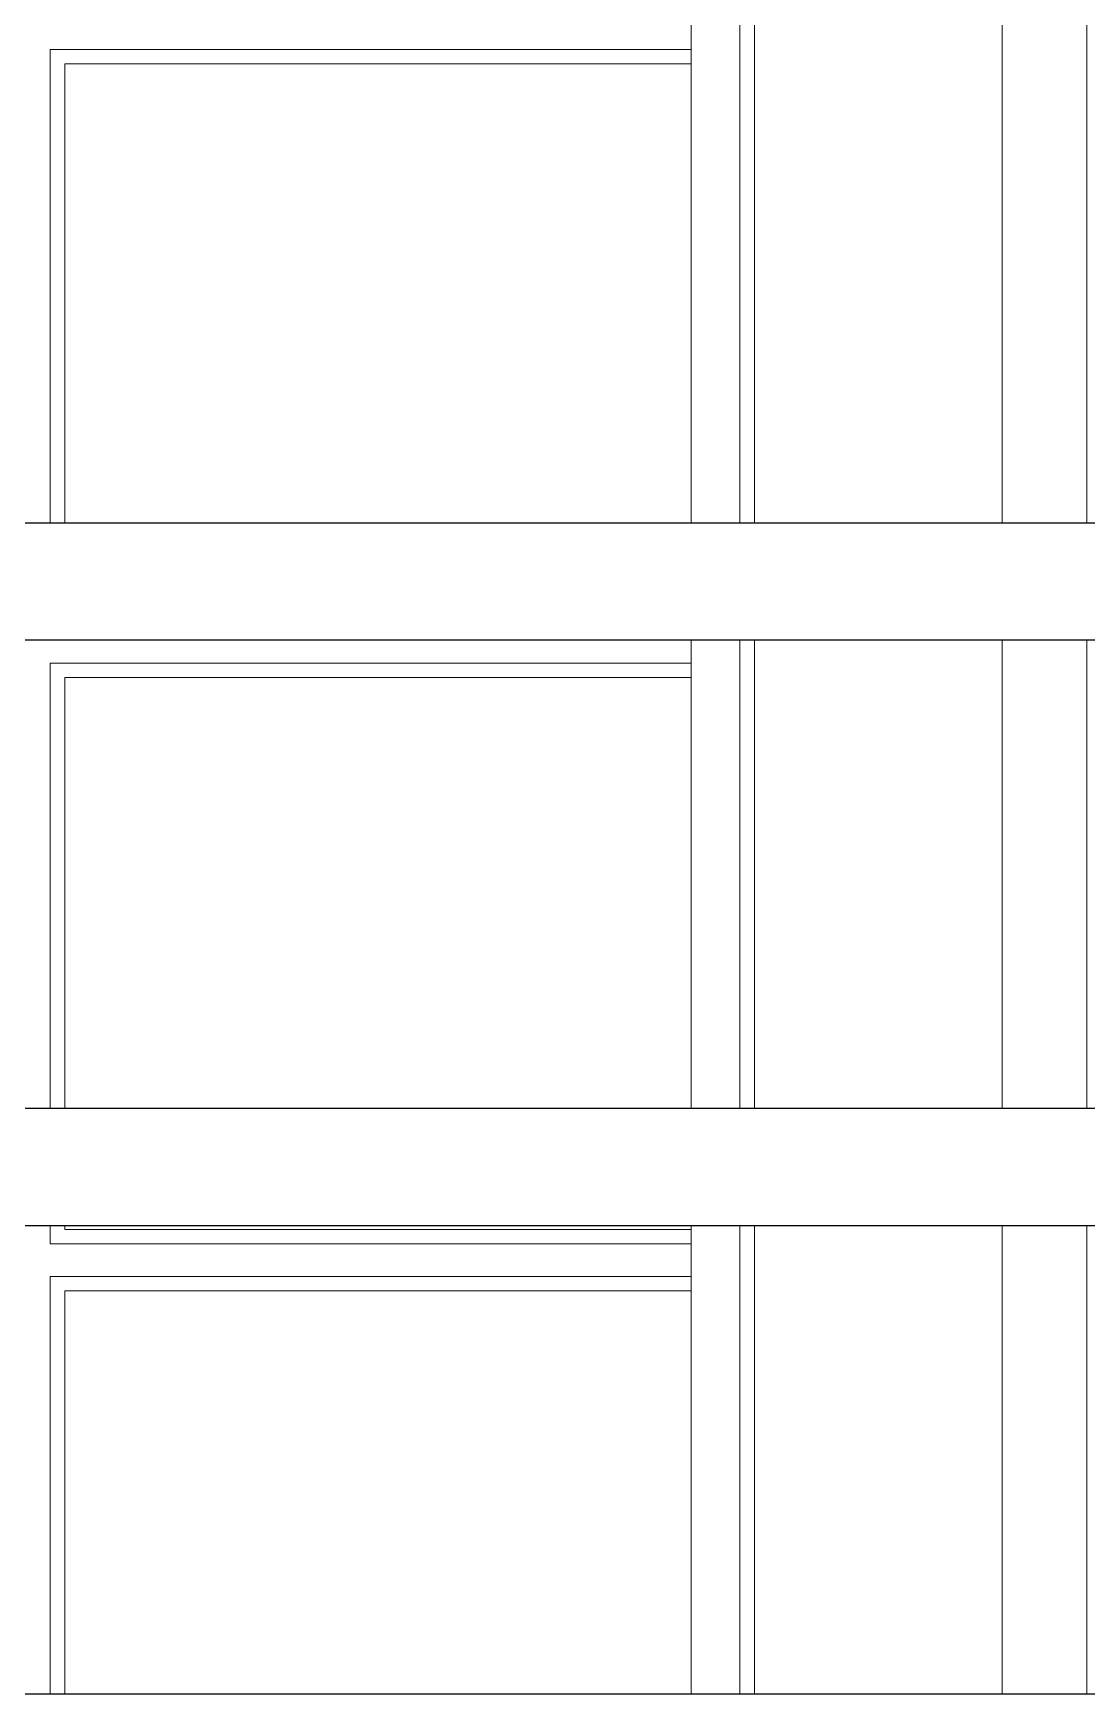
# Model space of a CAD drawing. Header units: inches. Extents: x -10117506 to -5032697, y -6529230 to -3254494.
# Drawn here: x -5047777.13 to -5047759.13, y -3261609.21 to -3261580.85 of the extents above; entities that cross this region are included whole.
import ezdxf

# ---------------------------------------------------------------- set-up
doc = ezdxf.new("R2010")
doc.units = ezdxf.units.IN
doc.header["$LTSCALE"] = 2
doc.header["$MEASUREMENT"] = 0
doc.layers.get('0').update_dxf_attribs({"linetype": 'CONTINUOUS'})
doc.layers.add('window', color=4, linetype='CONTINUOUS', lineweight=13)

msp = doc.modelspace()

# ---------------------------------------------------------------- linework, layer by layer
at = {"ltscale": 0.5}
for p, q in [((-5047949.053, -3261589.209), (-5047524.375, -3261589.209)), ((-5047927.133, -3261591.209), (-5047524.375, -3261591.209)), ((-5047927.133, -3261599.209), (-5047524.375, -3261599.209)), ((-5047927.133, -3261601.209), (-5047524.375, -3261601.209)), ((-5047927.133, -3261609.209), (-5047524.375, -3261609.209))]:
    msp.add_line(p, q, dxfattribs=at)
at = {"layer": 'window'}
for p, q in [((-5047759.133, -3261589.209), (-5047759.133, -3261543.209)), ((-5047760.58, -3261589.209), (-5047760.58, -3261544.791)), ((-5047764.81, -3261589.209), (-5047764.81, -3261548.894)), ((-5047765.062, -3261549.139), (-5047765.062, -3261589.209)), ((-5047765.89, -3261589.209), (-5047765.89, -3261549.942)), ((-5047776.845, -3261589.209), (-5047776.845, -3261581.128)), ((-5047776.845, -3261581.128), (-5047765.89, -3261581.128)), ((-5047776.593, -3261581.373), (-5047776.593, -3261589.209)), ((-5047776.593, -3261581.373), (-5047765.89, -3261581.373)), ((-5047765.89, -3261599.209), (-5047765.89, -3261591.209)), ((-5047765.062, -3261591.209), (-5047765.062, -3261599.209)), ((-5047764.81, -3261599.209), (-5047764.81, -3261591.209)), ((-5047760.58, -3261599.209), (-5047760.58, -3261591.209)), ((-5047759.133, -3261599.209), (-5047759.133, -3261591.209)), ((-5047776.845, -3261599.209), (-5047776.845, -3261591.605)), ((-5047776.845, -3261591.605), (-5047765.89, -3261591.605)), ((-5047776.593, -3261591.85), (-5047776.593, -3261599.209)), ((-5047776.593, -3261591.85), (-5047765.89, -3261591.85)), ((-5047776.845, -3261601.523), (-5047776.845, -3261601.209)), ((-5047776.593, -3261601.209), (-5047776.593, -3261601.279)), ((-5047765.89, -3261609.209), (-5047765.89, -3261601.209)), ((-5047765.062, -3261601.209), (-5047765.062, -3261609.209)), ((-5047764.81, -3261609.209), (-5047764.81, -3261601.209)), ((-5047760.58, -3261609.209), (-5047760.58, -3261601.209)), ((-5047759.133, -3261609.209), (-5047759.133, -3261601.209)), ((-5047776.593, -3261601.279), (-5047765.89, -3261601.279)), ((-5047765.89, -3261601.523), (-5047776.845, -3261601.523)), ((-5047776.845, -3261609.209), (-5047776.845, -3261602.082)), ((-5047776.845, -3261602.082), (-5047765.89, -3261602.082)), ((-5047776.593, -3261602.326), (-5047776.593, -3261609.209)), ((-5047776.593, -3261602.326), (-5047765.89, -3261602.326))]:
    msp.add_line(p, q, dxfattribs=at)

doc.saveas('drawing.dxf')
